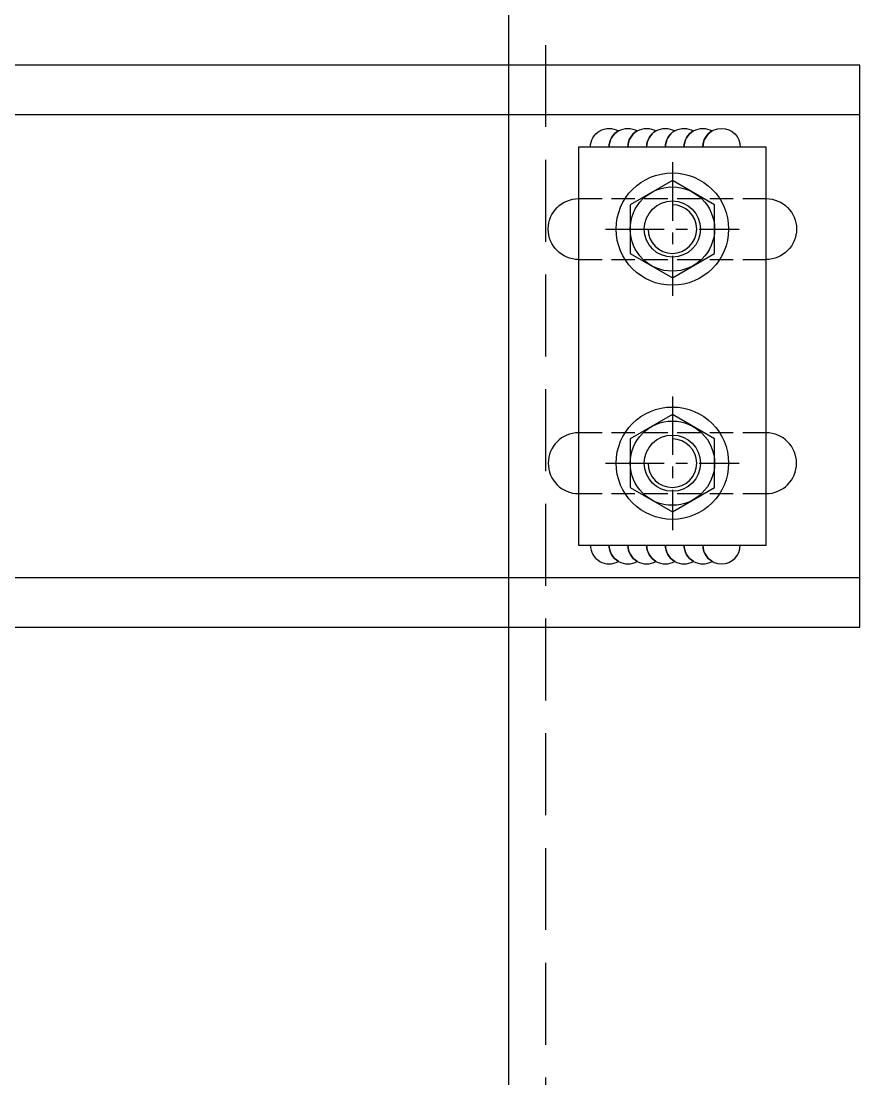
# Model space of a CAD drawing. Extents: x 220580 to 2027826, y -309201 to 71987.
# Drawn here: x 1041746.3 to 1041925.3, y -163283.2 to -163057.3 of the extents above; entities that cross this region are included whole.
import ezdxf

# ---------------------------------------------------------------- set-up
doc = ezdxf.new("R2010")
doc.units = 0
doc.linetypes.add('ZN-CENTER', pattern=[2, 1.25, -0.25, 0.25, -0.25])
doc.linetypes.add('ZN-DASH', pattern=[0.35, 0.25, -0.1])
for name, color, linetype in [('!ZN4-焊缝-8', 8, 'Continuous'), ('!ZN4-配件-11', 11, 'Continuous'), ('!ZN5-钢材投影-40', 40, 'Continuous'), ('!ZN6-虚线-8', 8, 'ZN-DASH'), ('!ZN6-轴线-1', 1, 'ZN-CENTER')]:
    doc.layers.add(name, color=color, linetype=linetype)

# ---------------------------------------------------------------- blocks, each defined once
blk = doc.blocks.new('*U414')
at = {"linetype": 'ZN-DASH', "ltscale": 20}
blk.add_wipeout([(-505.5585908172803, -60.00000000000023), (-7.673861546209082e-13, -60.00000000000023), (1.1368683772161603e-13, 59.99999999999977), (-505.5585908172803, 59.99999999999977)], dxfattribs=at).dxf.layer = '!ZN6-虚线-8'
at = {"layer": '!ZN4-焊缝-8', "ltscale": 0.1}
for points in [[(-57.50000000000347, 42.49999999999267, -0.5773502691896255), (-51.50000000000347, 45.96410161512898, 0.2679491924311229), (-53.50000000000347, 42.49999999999267, -0.5773502691896255), (-47.50000000000347, 45.96410161512898, 0.2679491924311229), (-49.50000000000347, 42.49999999999267, -0.5773502691896255), (-43.50000000000347, 45.96410161512898, 0.2679491924311229), (-45.50000000000347, 42.49999999999267, -0.5773502691896255), (-39.50000000000347, 45.96410161512898, 0.2679491924311229), (-41.50000000000347, 42.49999999999267, -0.5773502691896255), (-35.50000000000347, 45.96410161512898, 0.2679491924311229), (-37.50000000000347, 42.49999999999267, -0.5773502691896255), (-31.50000000000347, 45.96410161512898, 0.2679491924311229), (-33.50000000000347, 42.49999999999267, -0.9999999999999999), (-25.50000000000347, 42.49999999999267, -0.9999999999999999)], [(-57.50000000000438, -42.49999999999278, 0.5773502691896255), (-51.50000000000438, -45.9641016151291, -0.2679491924311229), (-53.50000000000438, -42.49999999999278, 0.5773502691896255), (-47.50000000000438, -45.9641016151291, -0.2679491924311229), (-49.50000000000438, -42.49999999999278, 0.5773502691896255), (-43.50000000000438, -45.9641016151291, -0.2679491924311229), (-45.50000000000438, -42.49999999999278, 0.5773502691896255), (-39.50000000000438, -45.9641016151291, -0.2679491924311229), (-41.50000000000438, -42.49999999999278, 0.5773502691896255), (-35.50000000000438, -45.9641016151291, -0.2679491924311229), (-37.50000000000438, -42.49999999999278, 0.5773502691896255), (-31.50000000000438, -45.9641016151291, -0.2679491924311229), (-33.50000000000438, -42.49999999999278, 0.9999999999999999), (-25.50000000000438, -42.49999999999278, 0.9999999999999999)]]:
    blk.add_lwpolyline(points, format="xyb", dxfattribs=at)
at = {"layer": '!ZN4-配件-11', "linetype": 'ByBlock', "ltscale": 10}
for points in [[(-31.00000000000256, 30.19615242270632), (-40.00000000000256, 35.39230484541261), (-49.00000000000257, 30.19615242270632), (-49.00000000000257, 19.80384757729374), (-40.00000000000256, 14.60769515458745), (-31.00000000000256, 19.80384757729374)], [(-31.00000000000256, -19.80384757729368), (-40.00000000000256, -14.60769515458739), (-49.00000000000257, -19.80384757729368), (-49.00000000000257, -30.19615242270626), (-40.00000000000256, -35.39230484541255), (-31.00000000000256, -30.19615242270626)]]:
    blk.add_lwpolyline(points, close=True, dxfattribs=at)
for centre, radius in [((-40.00000000000256, 25.00000000000003), 12), ((-40.00000000000256, 25.00000000000003), 9), ((-40.00000000000256, 25.00000000000003), 6), ((-40.00000000000256, -24.99999999999997), 12), ((-40.00000000000256, -24.99999999999997), 9), ((-40.00000000000256, -24.99999999999997), 6)]:
    blk.add_circle(centre, radius, dxfattribs=at)
for centre in [(-40.00000000000256, 25.00000000000003), (-40.00000000000256, -24.99999999999997)]:
    blk.add_arc(centre, 5.190000000000509, 180, 90, dxfattribs=at)
at = {"layer": '!ZN5-钢材投影-40'}
for p, q in [((-505.5585908172802, 49.4354466528809), (1.70530256582424e-13, 49.4354466528809)), ((-505.5585908172802, -49.43544665288124), (-7.389644451905042e-13, -49.43544665288124))]:
    blk.add_line(p, q, dxfattribs=at)
for points in [[(-505.5585908172802, -60.00000000000006), (-7.389644451905042e-13, -60.00000000000006), (1.70530256582424e-13, 59.99999999999994), (-505.5585908172802, 59.99999999999994)], [(-57.50000000000075, -42.50000000000006), (-20.00000000000074, -42.50000000000006), (-19.99999999999983, 42.49999999999994), (-59.99999999999984, 42.49999999999994), (-60.00000000000075, -42.50000000000006)]]:
    blk.add_lwpolyline(points, close=True, dxfattribs=at)
for points in [[(-60.00000000000257, 18.5), (-60.00000000000257, 18.5, -0.9999999999999999), (-60.00000000000257, 31.5), (-60.00000000000257, 31.5)], [(-20.00000000000256, 31.5), (-20.00000000000256, 31.5, -0.9999999999999999), (-20.00000000000256, 18.5), (-20.00000000000256, 18.5)], [(-60.00000000000257, -18.5), (-60.00000000000257, -18.5, 0.9999999999999999), (-60.00000000000257, -31.5), (-60.00000000000257, -31.5)], [(-20.00000000000256, -31.5), (-20.00000000000256, -31.5, 0.9999999999999999), (-20.00000000000256, -18.5), (-20.00000000000256, -18.5)]]:
    blk.add_lwpolyline(points, format="xyb", dxfattribs=at)
at = {"layer": '!ZN6-虚线-8', "linetype": 'ZN-DASH', "ltscale": 20}
for p, q in [((-74.99999999999955, 59.99999999999994), (-75.00000000000045, -60.00000000000006)), ((-60.00000000000257, 31.5), (-20.00000000000256, 31.5)), ((-60.00000000000257, 18.5), (-20.00000000000256, 18.5)), ((-20.00000000000256, -18.5), (-60.00000000000257, -18.5)), ((-60.00000000000257, -31.5), (-20.00000000000256, -31.5))]:
    blk.add_line(p, q, dxfattribs=at)
at = {"layer": '!ZN6-轴线-1', "color": 1, "linetype": 'ZN-CENTER', "ltscale": 10}
for p, q in [((-40.00000000000256, 39.27463746114688), (-40.00000000000256, 10.72536253885317)), ((-54.27463746114939, 25.00000000000003), (-25.72536253885568, 25.00000000000003)), ((-40.00000000000256, -10.72536253885311), (-40.00000000000256, -39.27463746114683)), ((-54.27463746114939, -24.99999999999997), (-25.72536253885568, -24.99999999999997))]:
    blk.add_line(p, q, dxfattribs=at)
blk = doc.blocks.new('*U732')
at = {"layer": '!ZN5-钢材投影-40', "ltscale": 0.3}
blk.add_line((-254.4017149738647, 425.0000000494219), (-254.4017149738647, -1134.999999950542), dxfattribs=at)
at = {"layer": '!ZN6-虚线-8', "color": 8, "linetype": 'ZN-DASH', "ltscale": 70}
blk.add_line((-246.4017149738647, -1134.999999950542), (-246.4017149738647, 425.0000000494219), dxfattribs=at)

msp = doc.modelspace()

# ---------------------------------------------------------------- block references
at = {"ltscale": 20}
msp.add_blockref('*U414', (1041925.252334797, -163126.7351336404), dxfattribs=at)

# ---------------------------------------------------------------- next in the draw order: block references
at = {"ltscale": 50}
msp.add_blockref('*U732', (1042104.667503454, -163096.4261415171), dxfattribs=at)

doc.saveas('drawing.dxf')
